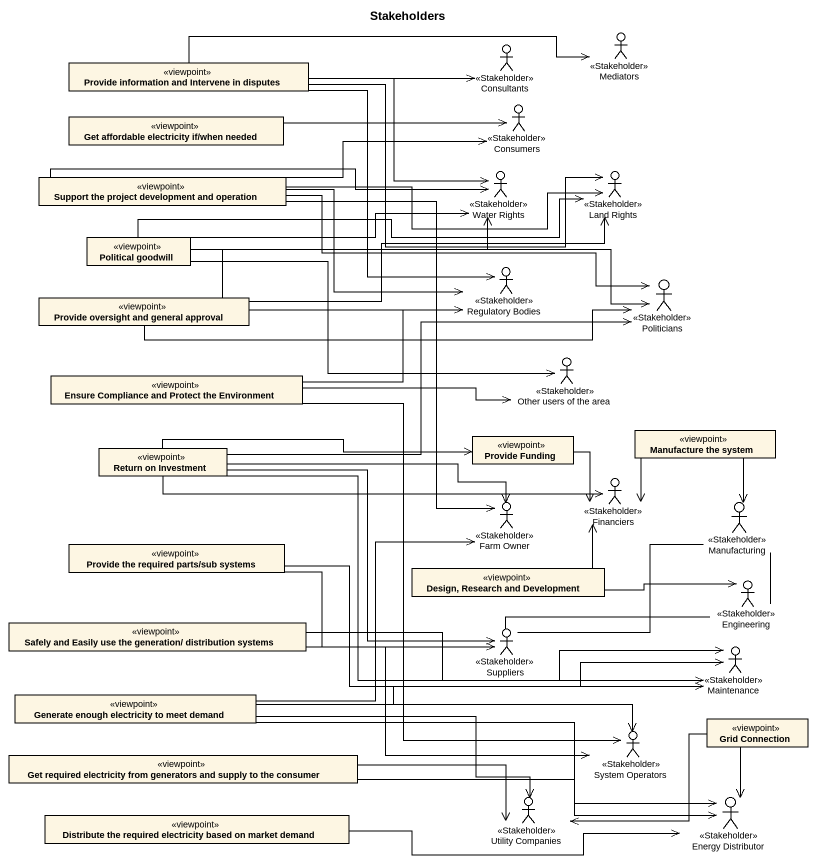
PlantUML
@startuml
title Stakeholders
allowmixing
hide circle
hide empty members
actor Consultants <<Stakeholder>>
actor Mediators <<Stakeholder>>
class "Provide information and Intervene in disputes" as Provide_information_and <<viewpoint>>
class "Get affordable electricity if/when needed" as Get_affordable_electricity <<viewpoint>>
actor Consumers <<Stakeholder>>
class "Support the project development and operation" as Support_the_project <<viewpoint>>
actor "Water Rights" as Water_Rights <<Stakeholder>>
actor "Land Rights" as Land_Rights <<Stakeholder>>
class "Political goodwill" as Political_goodwill <<viewpoint>>
actor "Regulatory Bodies" as Regulatory_Bodies <<Stakeholder>>
actor Politicians <<Stakeholder>>
class "Provide oversight and general approval" as Provide_oversight_and <<viewpoint>>
actor "Other users of the area" as Other_users_of_the_area <<Stakeholder>>
class "Ensure Compliance and Protect the Environment" as Ensure_Compliance_and <<viewpoint>>
class "Provide Funding" as Provide_Funding <<viewpoint>>
class "Manufacture the system" as Manufacture_the_system <<viewpoint>>
class "Return on Investment" as Return_on_Investment <<viewpoint>>
actor Financiers <<Stakeholder>>
actor "Farm Owner" as Farm_Owner <<Stakeholder>>
actor Manufacturing <<Stakeholder>>
class "Provide the required parts/sub systems" as Provide_the_required_parts <<viewpoint>>
class "Design, Research and Development" as Design_Research_and <<viewpoint>>
actor Engineering <<Stakeholder>>
class "Safely and Easily use the generation/ distribution systems" as Safely_and_Easily_use_the <<viewpoint>>
actor Suppliers <<Stakeholder>>
actor Maintenance <<Stakeholder>>
class "Generate enough electricity to meet demand" as Generate_enough_electricity <<viewpoint>>
actor "System Operators" as System_Operators <<Stakeholder>>
class "Grid Connection" as Grid_Connection <<viewpoint>>
class "Get required electricity from generators and supply to the consumer" as Get_required_electricity <<viewpoint>>
class "Distribute the required electricity based on market demand" as Distribute_the_required <<viewpoint>>
actor "Utility Companies" as Utility_Companies <<Stakeholder>>
actor "Energy Distributor" as Energy_Distributor <<Stakeholder>>
Provide_information_and -right-> Consultants
Provide_information_and -right-> Mediators
Provide_information_and -right-> Water_Rights
Provide_information_and -right-> Land_Rights
Provide_information_and --> Regulatory_Bodies
Get_affordable_electricity -right-> Consumers
Support_the_project -right-> Consumers
Support_the_project -right-> Water_Rights
Support_the_project -right-> Land_Rights
Support_the_project -right-> Regulatory_Bodies
Support_the_project -right-> Politicians
Support_the_project --> Farm_Owner
Political_goodwill -right-> Water_Rights
Political_goodwill -right-> Land_Rights
Political_goodwill -right-> Politicians
Political_goodwill -right-> Other_users_of_the_area
Provide_oversight_and -right-> Water_Rights
Provide_oversight_and -right-> Land_Rights
Provide_oversight_and -right-> Regulatory_Bodies
Provide_oversight_and -right-> Politicians
Ensure_Compliance_and -right-> Regulatory_Bodies
Ensure_Compliance_and -right-> Other_users_of_the_area
Ensure_Compliance_and --> System_Operators
Provide_Funding -right-> Financiers
Manufacture_the_system --> Financiers
Manufacture_the_system --> Manufacturing
Return_on_Investment -right-> Politicians
Return_on_Investment -right-> Provide_Funding
Return_on_Investment -right-> Financiers
Return_on_Investment -right-> Farm_Owner
Return_on_Investment -right-> Suppliers
Return_on_Investment -right-> Maintenance
Provide_the_required_parts -right-> Suppliers
Provide_the_required_parts -right-> Maintenance
Design_Research_and -up-> Financiers
Design_Research_and -right-> Engineering
Engineering -up- Manufacturing
Safely_and_Easily_use_the -right-> Maintenance
Safely_and_Easily_use_the -right-> System_Operators
Suppliers -right- Manufacturing
Suppliers -right- Engineering
Generate_enough_electricity -right-> Farm_Owner
Generate_enough_electricity -right-> Maintenance
Generate_enough_electricity -right-> System_Operators
Generate_enough_electricity -right-> Utility_Companies
Generate_enough_electricity -right-> Energy_Distributor
Grid_Connection -left-> Utility_Companies
Grid_Connection --> Energy_Distributor
Get_required_electricity -right-> Utility_Companies
Get_required_electricity -right-> Energy_Distributor
Distribute_the_required -right-> Energy_Distributor
@enduml
